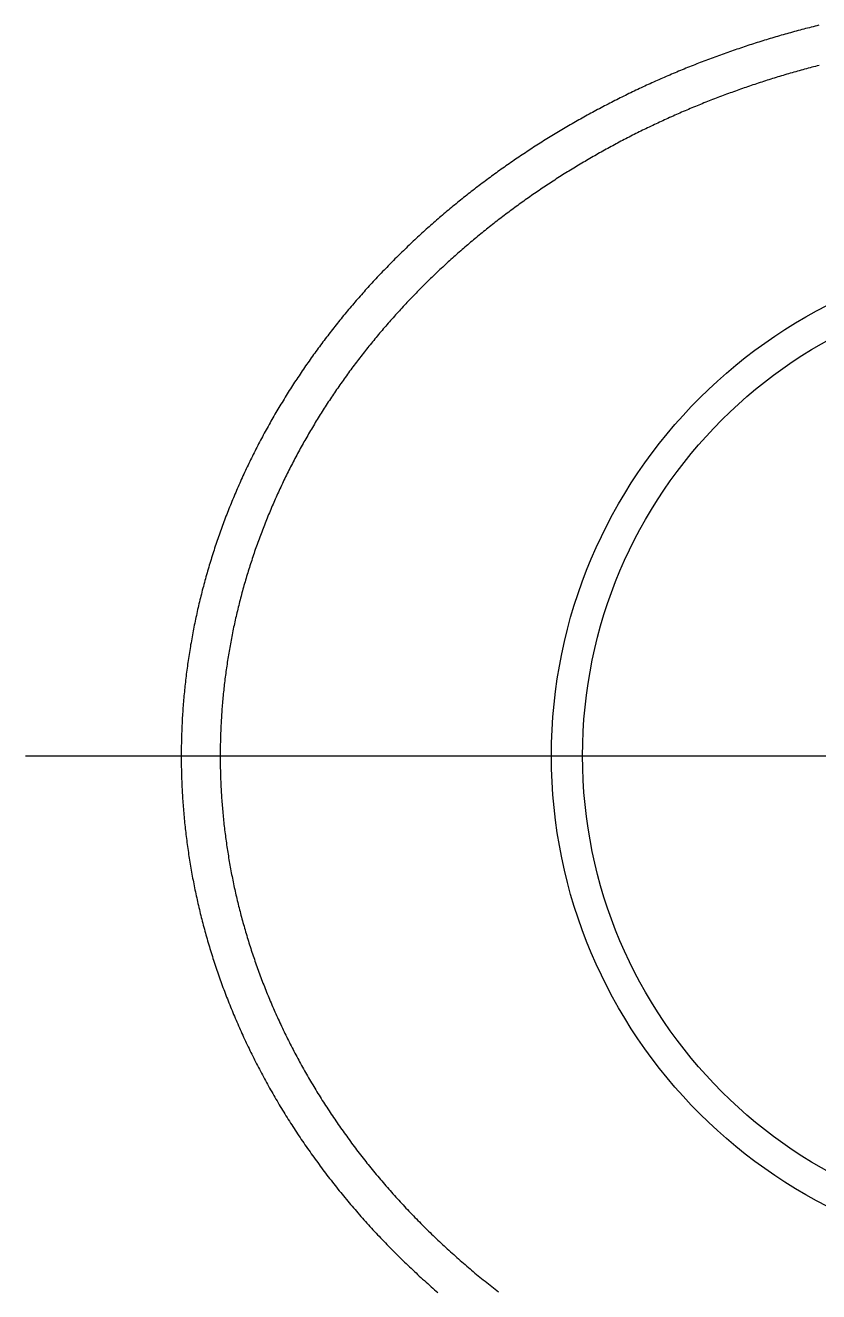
# Model space of a CAD drawing. Extents: x -20 to 90, y -32 to 44.
# Drawn here: x 63.32 to 73.5, y 25.32 to 41.58 of the extents above; entities that cross this region are included whole.
import ezdxf

# ---------------------------------------------------------------- set-up
doc = ezdxf.new("R2010")
doc.units = 0
doc.linetypes.add('CENTER', pattern=[50.8, 31.75, -6.35, 6.35, -6.35])
doc.layers.get('0').update_dxf_attribs({"linetype": 'CONTINUOUS'})
doc.layers.add('CENTER', color=1, linetype='CENTER')

msp = doc.modelspace()

# ---------------------------------------------------------------- linework, layer by layer
at = {"color": 7}
for points in [[(73.5034, 41.5801, 0), (73.4792, 41.5742, 0), (73.455, 41.5682, 0), (73.4309, 41.5621, 0), (73.4067, 41.556, 0), (73.3826, 41.5498, 0), (73.3585, 41.5436, 0), (73.3344, 41.5374, 0), (73.3103, 41.5311, 0), (73.2862, 41.5247, 0), (73.2621, 41.5183, 0), (73.2381, 41.5119, 0), (73.214, 41.5054, 0), (73.19, 41.4989, 0), (73.166, 41.4923, 0), (73.142, 41.4856, 0), (73.118, 41.4789, 0), (73.094, 41.4722, 0), (73.07, 41.4654, 0), (73.0461, 41.4586, 0), (73.0222, 41.4517, 0), (72.9982, 41.4448, 0), (72.9743, 41.4378, 0), (72.9504, 41.4308, 0), (72.9265, 41.4238, 0), (72.9026, 41.4166, 0), (72.8788, 41.4095, 0), (72.8549, 41.4023, 0), (72.8311, 41.395, 0), (72.8073, 41.3877, 0), (72.7835, 41.3803, 0), (72.7597, 41.3729, 0), (72.7359, 41.3655, 0), (72.7121, 41.358, 0), (72.6884, 41.3504, 0), (72.6647, 41.3429, 0), (72.6409, 41.3352, 0), (72.6172, 41.3275, 0), (72.5935, 41.3198, 0), (72.5699, 41.312, 0), (72.5462, 41.3042, 0), (72.5226, 41.2963, 0), (72.4989, 41.2884, 0), (72.4753, 41.2804, 0), (72.4517, 41.2724, 0), (72.4281, 41.2643, 0), (72.4046, 41.2562, 0), (72.381, 41.248, 0), (72.3575, 41.2398, 0), (72.3339, 41.2315, 0), (72.3104, 41.2232, 0), (72.2869, 41.2148, 0), (72.2635, 41.2064, 0), (72.24, 41.198, 0), (72.2166, 41.1895, 0), (72.1931, 41.1809, 0), (72.1697, 41.1723, 0), (72.1463, 41.1637, 0), (72.123, 41.155, 0), (72.0996, 41.1462, 0), (72.0762, 41.1374, 0), (72.0529, 41.1286, 0), (72.0296, 41.1197, 0), (72.0063, 41.1107, 0), (71.983, 41.1018, 0), (71.9598, 41.0927, 0), (71.9365, 41.0836, 0), (71.9133, 41.0745, 0), (71.8901, 41.0653, 0), (71.8669, 41.0561, 0), (71.8437, 41.0468, 0), (71.8206, 41.0375, 0), (71.7974, 41.0281, 0), (71.7743, 41.0187, 0), (71.7512, 41.0092, 0), (71.7281, 40.9997, 0), (71.705, 40.9902, 0), (71.682, 40.9805, 0), (71.659, 40.9709, 0), (71.636, 40.9612, 0), (71.613, 40.9514, 0), (71.59, 40.9416, 0), (71.567, 40.9317, 0), (71.5441, 40.9218, 0), (71.5212, 40.9119, 0), (71.4983, 40.9019, 0), (71.4754, 40.8918, 0), (71.4525, 40.8817, 0), (71.4297, 40.8716, 0), (71.4069, 40.8614, 0), (71.3841, 40.8512, 0), (71.3613, 40.8409, 0), (71.3385, 40.8305, 0), (71.3158, 40.8201, 0), (71.2931, 40.8097, 0), (71.2704, 40.7992, 0), (71.2477, 40.7887, 0), (71.225, 40.7781, 0), (71.2024, 40.7675, 0), (71.1798, 40.7568, 0), (71.1572, 40.7461, 0), (71.1346, 40.7353, 0), (71.112, 40.7245, 0), (71.0895, 40.7136, 0), (71.067, 40.7027, 0), (71.0445, 40.6917, 0), (71.022, 40.6807, 0), (70.9996, 40.6696, 0), (70.9771, 40.6585, 0), (70.9547, 40.6473, 0), (70.9324, 40.6361, 0), (70.91, 40.6249, 0), (70.8876, 40.6136, 0), (70.8653, 40.6022, 0), (70.843, 40.5908, 0), (70.8208, 40.5793, 0), (70.7985, 40.5678, 0), (70.7763, 40.5563, 0), (70.7541, 40.5447, 0), (70.7319, 40.533, 0), (70.7097, 40.5213, 0), (70.6876, 40.5096, 0), (70.6655, 40.4978, 0), (70.6434, 40.4859, 0), (70.6213, 40.474, 0), (70.5992, 40.4621, 0), (70.5772, 40.4501, 0), (70.5552, 40.4381, 0), (70.5332, 40.426, 0), (70.5113, 40.4139, 0), (70.4894, 40.4017, 0), (70.4675, 40.3894, 0), (70.4456, 40.3772, 0), (70.4237, 40.3648, 0), (70.4019, 40.3524, 0), (70.3801, 40.34, 0), (70.3583, 40.3275, 0), (70.3366, 40.315, 0), (70.3149, 40.3024, 0), (70.2932, 40.2898, 0), (70.2715, 40.2772, 0), (70.2498, 40.2644, 0), (70.2282, 40.2517, 0), (70.2066, 40.2389, 0), (70.1851, 40.226, 0), (70.1635, 40.2131, 0), (70.142, 40.2001, 0), (70.1205, 40.1871, 0), (70.0991, 40.1741, 0), (70.0777, 40.161, 0), (70.0563, 40.1478, 0), (70.0349, 40.1346, 0), (70.0135, 40.1214, 0), (69.9922, 40.1081, 0), (69.9709, 40.0948, 0), (69.9497, 40.0814, 0), (69.9284, 40.068, 0), (69.9072, 40.0545, 0), (69.8861, 40.0409, 0), (69.8649, 40.0274, 0), (69.8438, 40.0137, 0), (69.8227, 40.0001, 0), (69.8017, 39.9864, 0), (69.7806, 39.9726, 0), (69.7596, 39.9588, 0), (69.7387, 39.9449, 0), (69.7177, 39.931, 0), (69.6968, 39.9171, 0), (69.676, 39.903, 0), (69.6551, 39.889, 0), (69.6343, 39.8749, 0), (69.6135, 39.8608, 0), (69.5928, 39.8466, 0), (69.5721, 39.8323, 0), (69.5514, 39.818, 0), (69.5307, 39.8037, 0), (69.5101, 39.7893, 0), (69.4895, 39.7749, 0), (69.469, 39.7604, 0), (69.4484, 39.7459, 0), (69.4279, 39.7313, 0), (69.4075, 39.7167, 0), (69.387, 39.7021, 0), (69.3666, 39.6874, 0), (69.3463, 39.6726, 0), (69.326, 39.6578, 0), (69.3057, 39.643, 0), (69.2854, 39.6281, 0), (69.2652, 39.6131, 0), (69.245, 39.5981, 0), (69.2248, 39.5831, 0), (69.2047, 39.568, 0), (69.1846, 39.5529, 0), (69.1645, 39.5377, 0), (69.1445, 39.5225, 0), (69.1245, 39.5072, 0), (69.1046, 39.4919, 0), (69.0847, 39.4766, 0), (69.0648, 39.4612, 0), (69.0449, 39.4457, 0), (69.0251, 39.4302, 0), (69.0053, 39.4147, 0), (68.9856, 39.3991, 0), (68.9659, 39.3835, 0), (68.9462, 39.3678, 0), (68.9266, 39.352, 0), (68.907, 39.3363, 0), (68.8874, 39.3205, 0), (68.8679, 39.3046, 0), (68.8484, 39.2887, 0), (68.829, 39.2727, 0), (68.8096, 39.2567, 0), (68.7902, 39.2407, 0), (68.7709, 39.2246, 0), (68.7516, 39.2084, 0), (68.7323, 39.1923, 0), (68.7131, 39.176, 0), (68.6939, 39.1598, 0), (68.6747, 39.1434, 0), (68.6556, 39.1271, 0), (68.6366, 39.1107, 0), (68.6175, 39.0942, 0), (68.5985, 39.0777, 0), (68.5796, 39.0612, 0), (68.5607, 39.0446, 0), (68.5418, 39.0279, 0), (68.523, 39.0113, 0), (68.5042, 38.9945, 0), (68.4854, 38.9778, 0), (68.4667, 38.9609, 0), (68.448, 38.9441, 0), (68.4294, 38.9272, 0), (68.4108, 38.9102, 0), (68.3922, 38.8932, 0), (68.3737, 38.8762, 0), (68.3552, 38.8591, 0), (68.3368, 38.842, 0), (68.3184, 38.8248, 0), (68.3, 38.8076, 0), (68.2817, 38.7903, 0), (68.2635, 38.773, 0), (68.2452, 38.7557, 0), (68.227, 38.7383, 0), (68.2089, 38.7208, 0), (68.1908, 38.7034, 0), (68.1727, 38.6858, 0), (68.1547, 38.6683, 0), (68.1367, 38.6506, 0), (68.1188, 38.633, 0), (68.1009, 38.6153, 0), (68.0831, 38.5975, 0), (68.0652, 38.5797, 0), (68.0475, 38.5619, 0), (68.0298, 38.544, 0), (68.0121, 38.5261, 0), (67.9945, 38.5081, 0), (67.9769, 38.4901, 0), (67.9593, 38.4721, 0), (67.9418, 38.454, 0), (67.9244, 38.4358, 0), (67.9069, 38.4176, 0), (67.8896, 38.3994, 0), (67.8722, 38.3811, 0), (67.855, 38.3628, 0), (67.8377, 38.3445, 0), (67.8205, 38.3261, 0), (67.8034, 38.3076, 0), (67.7863, 38.2891, 0), (67.7692, 38.2706, 0), (67.7522, 38.252, 0), (67.7352, 38.2334, 0), (67.7183, 38.2147, 0), (67.7015, 38.196, 0), (67.6846, 38.1773, 0), (67.6678, 38.1585, 0), (67.6511, 38.1397, 0), (67.6344, 38.1208, 0), (67.6178, 38.1019, 0), (67.6012, 38.0829, 0), (67.5846, 38.0639, 0), (67.5681, 38.0449, 0), (67.5517, 38.0258, 0), (67.5353, 38.0066, 0), (67.5189, 37.9875, 0), (67.5026, 37.9682, 0), (67.4863, 37.949, 0), (67.4701, 37.9297, 0), (67.4539, 37.9103, 0), (67.4378, 37.8909, 0), (67.4217, 37.8715, 0), (67.4057, 37.852, 0), (67.3897, 37.8325, 0), (67.3738, 37.813, 0), (67.3579, 37.7934, 0), (67.3421, 37.7737, 0), (67.3263, 37.754, 0), (67.3105, 37.7343, 0), (67.2949, 37.7145, 0), (67.2792, 37.6947, 0), (67.2636, 37.6749, 0), (67.2481, 37.655, 0), (67.2326, 37.635, 0), (67.2172, 37.6151, 0), (67.2018, 37.595, 0), (67.1864, 37.575, 0), (67.1712, 37.5549, 0), (67.1559, 37.5347, 0), (67.1407, 37.5145, 0), (67.1256, 37.4943, 0), (67.1105, 37.474, 0), (67.0955, 37.4537, 0), (67.0805, 37.4334, 0), (67.0656, 37.413, 0), (67.0507, 37.3925, 0), (67.0359, 37.372, 0), (67.0211, 37.3515, 0), (67.0064, 37.331, 0), (66.9917, 37.3103, 0), (66.9771, 37.2897, 0), (66.9625, 37.269, 0), (66.948, 37.2483, 0), (66.9335, 37.2275, 0), (66.9191, 37.2067, 0), (66.9048, 37.1859, 0), (66.8904, 37.165, 0), (66.8762, 37.144, 0), (66.862, 37.123, 0), (66.8479, 37.102, 0), (66.8338, 37.081, 0), (66.8197, 37.0599, 0), (66.8057, 37.0387, 0), (66.7918, 37.0176, 0), (66.7779, 36.9963, 0), (66.7641, 36.9751, 0), (66.7503, 36.9538, 0), (66.7366, 36.9324, 0), (66.723, 36.911, 0), (66.7094, 36.8896, 0), (66.6958, 36.8681, 0), (66.6823, 36.8466, 0), (66.6689, 36.8251, 0), (66.6555, 36.8035, 0), (66.6422, 36.7819, 0), (66.6289, 36.7602, 0), (66.6157, 36.7385, 0), (66.6026, 36.7168, 0), (66.5895, 36.695, 0), (66.5764, 36.6731, 0), (66.5634, 36.6513, 0), (66.5505, 36.6294, 0), (66.5377, 36.6074, 0), (66.5248, 36.5855, 0), (66.5121, 36.5635, 0), (66.4994, 36.5414, 0), (66.4868, 36.5193, 0), (66.4742, 36.4972, 0), (66.4617, 36.475, 0), (66.4492, 36.4528, 0), (66.4368, 36.4306, 0), (66.4245, 36.4083, 0), (66.4122, 36.386, 0), (66.4, 36.3636, 0), (66.3878, 36.3413, 0), (66.3758, 36.3188, 0), (66.3637, 36.2964, 0), (66.3517, 36.2739, 0), (66.3398, 36.2513, 0), (66.328, 36.2288, 0), (66.3162, 36.2062, 0), (66.3045, 36.1836, 0), (66.2928, 36.1609, 0), (66.2812, 36.1382, 0), (66.2696, 36.1154, 0), (66.2581, 36.0927, 0), (66.2467, 36.0699, 0), (66.2354, 36.047, 0), (66.2241, 36.0242, 0), (66.2128, 36.0012, 0), (66.2017, 35.9783, 0), (66.1906, 35.9553, 0), (66.1795, 35.9323, 0), (66.1686, 35.9093, 0), (66.1576, 35.8862, 0), (66.1468, 35.8631, 0), (66.136, 35.84, 0), (66.1253, 35.8168, 0), (66.1146, 35.7936, 0), (66.104, 35.7704, 0), (66.0935, 35.7471, 0), (66.083, 35.7238, 0), (66.0727, 35.7005, 0), (66.0623, 35.6771, 0), (66.0521, 35.6537, 0), (66.0419, 35.6303, 0), (66.0317, 35.6069, 0), (66.0217, 35.5834, 0), (66.0117, 35.5599, 0), (66.0017, 35.5363, 0), (65.9919, 35.5128, 0), (65.9821, 35.4892, 0), (65.9723, 35.4655, 0), (65.9627, 35.4419, 0), (65.9531, 35.4182, 0), (65.9435, 35.3945, 0), (65.9341, 35.3708, 0), (65.9247, 35.347, 0), (65.9154, 35.3232, 0), (65.9061, 35.2994, 0), (65.8969, 35.2755, 0), (65.8878, 35.2516, 0), (65.8788, 35.2277, 0), (65.8698, 35.2038, 0), (65.8609, 35.1798, 0), (65.852, 35.1558, 0), (65.8433, 35.1318, 0), (65.8345, 35.1078, 0), (65.8259, 35.0837, 0), (65.8173, 35.0596, 0), (65.8089, 35.0355, 0), (65.8004, 35.0114, 0), (65.7921, 34.9872, 0), (65.7838, 34.963, 0), (65.7756, 34.9388, 0), (65.7674, 34.9146, 0), (65.7594, 34.8903, 0), (65.7514, 34.866, 0), (65.7434, 34.8417, 0), (65.7356, 34.8174, 0), (65.7278, 34.793, 0), (65.7201, 34.7687, 0), (65.7124, 34.7443, 0), (65.7048, 34.7198, 0), (65.6973, 34.6954, 0), (65.6899, 34.6709, 0), (65.6825, 34.6464, 0), (65.6752, 34.6219, 0), (65.668, 34.5974, 0), (65.6609, 34.5729, 0), (65.6538, 34.5483, 0), (65.6468, 34.5237, 0), (65.6399, 34.4991, 0), (65.633, 34.4745, 0), (65.6262, 34.4498, 0), (65.6195, 34.4252, 0), (65.6129, 34.4005, 0), (65.6063, 34.3758, 0), (65.5998, 34.3511, 0), (65.5934, 34.3263, 0), (65.587, 34.3016, 0), (65.5808, 34.2768, 0), (65.5746, 34.252, 0), (65.5684, 34.2272, 0), (65.5624, 34.2023, 0), (65.5564, 34.1775, 0), (65.5505, 34.1526, 0), (65.5447, 34.1278, 0), (65.5389, 34.1029, 0), (65.5332, 34.078, 0), (65.5276, 34.053, 0), (65.5221, 34.0281, 0), (65.5166, 34.0031, 0), (65.5112, 33.9782, 0), (65.5059, 33.9532, 0), (65.5007, 33.9282, 0), (65.4955, 33.9032, 0), (65.4905, 33.8781, 0), (65.4854, 33.8531, 0), (65.4805, 33.828, 0), (65.4757, 33.803, 0), (65.4709, 33.7779, 0), (65.4662, 33.7528, 0), (65.4615, 33.7277, 0), (65.457, 33.7025, 0), (65.4525, 33.6774, 0), (65.4481, 33.6523, 0), (65.4437, 33.6271, 0), (65.4395, 33.6019, 0), (65.4353, 33.5768, 0), (65.4312, 33.5516, 0), (65.4272, 33.5264, 0), (65.4232, 33.5012, 0), (65.4193, 33.4759, 0), (65.4155, 33.4507, 0), (65.4118, 33.4255, 0), (65.4082, 33.4002, 0), (65.4046, 33.375, 0), (65.4011, 33.3497, 0), (65.3977, 33.3244, 0), (65.3943, 33.2991, 0), (65.391, 33.2738, 0), (65.3878, 33.2485, 0), (65.3847, 33.2232, 0), (65.3817, 33.1979, 0), (65.3787, 33.1726, 0), (65.3758, 33.1472, 0), (65.373, 33.1219, 0), (65.3703, 33.0965, 0), (65.3676, 33.0712, 0), (65.365, 33.0458, 0), (65.3625, 33.0204, 0), (65.3601, 32.9951, 0), (65.3577, 32.9697, 0), (65.3554, 32.9443, 0), (65.3532, 32.9189, 0), (65.3511, 32.8935, 0), (65.349, 32.8681, 0), (65.3471, 32.8427, 0), (65.3452, 32.8173, 0), (65.3433, 32.7918, 0), (65.3416, 32.7664, 0), (65.3399, 32.741, 0), (65.3383, 32.7155, 0), (65.3368, 32.6901, 0), (65.3354, 32.6647, 0), (65.334, 32.6392, 0), (65.3327, 32.6138, 0), (65.3315, 32.5883, 0), (65.3304, 32.5629, 0), (65.3293, 32.5374, 0), (65.3283, 32.512, 0), (65.3274, 32.4865, 0), (65.3266, 32.461, 0), (65.3259, 32.4356, 0), (65.3252, 32.4101, 0), (65.3246, 32.3846, 0), (65.3241, 32.3592, 0), (65.3236, 32.3337, 0), (65.3233, 32.3082, 0), (65.323, 32.2828, 0), (65.3228, 32.2573, 0), (65.3226, 32.2318, 0), (65.3226, 32.2064, 0), (65.3226, 32.1809, 0), (65.3227, 32.1554, 0), (65.3229, 32.13, 0), (65.3231, 32.1045, 0), (65.3234, 32.079, 0), (65.3238, 32.0535, 0), (65.3243, 32.0281, 0), (65.3249, 32.0026, 0), (65.3255, 31.9771, 0), (65.3262, 31.9517, 0), (65.327, 31.9262, 0), (65.3279, 31.9007, 0), (65.3288, 31.8753, 0), (65.3298, 31.8498, 0), (65.3309, 31.8244, 0), (65.3321, 31.7989, 0), (65.3333, 31.7734, 0), (65.3347, 31.748, 0), (65.3361, 31.7225, 0), (65.3375, 31.6971, 0), (65.3391, 31.6716, 0), (65.3407, 31.6462, 0), (65.3424, 31.6207, 0), (65.3442, 31.5953, 0), (65.3461, 31.5698, 0), (65.348, 31.5444, 0), (65.35, 31.5189, 0), (65.3521, 31.4935, 0), (65.3543, 31.468, 0), (65.3565, 31.4426, 0), (65.3589, 31.4172, 0), (65.3613, 31.3917, 0), (65.3638, 31.3663, 0), (65.3663, 31.3409, 0), (65.3689, 31.3155, 0), (65.3717, 31.2901, 0), (65.3744, 31.2646, 0), (65.3773, 31.2392, 0), (65.3803, 31.2138, 0), (65.3833, 31.1884, 0), (65.3864, 31.163, 0), (65.3895, 31.1376, 0), (65.3928, 31.1122, 0), (65.3961, 31.0868, 0), (65.3995, 31.0615, 0), (65.403, 31.0361, 0), (65.4066, 31.0107, 0), (65.4102, 30.9853, 0), (65.4139, 30.9599, 0), (65.4177, 30.9346, 0), (65.4216, 30.9092, 0), (65.4255, 30.8839, 0), (65.4296, 30.8585, 0), (65.4337, 30.8332, 0), (65.4378, 30.8078, 0), (65.4421, 30.7825, 0), (65.4464, 30.7572, 0), (65.4508, 30.7318, 0), (65.4553, 30.7065, 0), (65.4599, 30.6812, 0), (65.4645, 30.6559, 0), (65.4693, 30.6306, 0), (65.4741, 30.6053, 0), (65.4789, 30.58, 0), (65.4839, 30.5547, 0), (65.4889, 30.5294, 0), (65.494, 30.5041, 0), (65.4992, 30.4789, 0), (65.5045, 30.4536, 0), (65.5099, 30.4283, 0), (65.5153, 30.4031, 0), (65.5208, 30.3778, 0), (65.5264, 30.3526, 0), (65.532, 30.3274, 0), (65.5377, 30.3022, 0), (65.5436, 30.2769, 0), (65.5495, 30.2517, 0), (65.5554, 30.2265, 0), (65.5615, 30.2013, 0), (65.5676, 30.1762, 0), (65.5738, 30.151, 0), (65.5801, 30.1258, 0), (65.5864, 30.1007, 0), (65.5929, 30.0755, 0), (65.5994, 30.0504, 0), (65.606, 30.0252, 0), (65.6127, 30.0001, 0), (65.6194, 29.975, 0), (65.6263, 29.9499, 0), (65.6332, 29.9248, 0), (65.6401, 29.8997, 0), (65.6472, 29.8746, 0), (65.6544, 29.8495, 0), (65.6616, 29.8245, 0), (65.6689, 29.7994, 0), (65.6763, 29.7744, 0), (65.6837, 29.7493, 0), (65.6913, 29.7243, 0), (65.6989, 29.6993, 0), (65.7066, 29.6743, 0), (65.7144, 29.6493, 0), (65.7222, 29.6243, 0), (65.7301, 29.5994, 0), (65.7382, 29.5744, 0), (65.7462, 29.5495, 0), (65.7544, 29.5245, 0), (65.7627, 29.4996, 0), (65.771, 29.4747, 0), (65.7794, 29.4498, 0), (65.7879, 29.4249, 0), (65.7964, 29.4, 0), (65.8051, 29.3752, 0), (65.8138, 29.3503, 0), (65.8226, 29.3255, 0), (65.8315, 29.3006, 0), (65.8405, 29.2758, 0), (65.8495, 29.251, 0), (65.8586, 29.2262, 0), (65.8678, 29.2014, 0), (65.8771, 29.1767, 0), (65.8865, 29.1519, 0), (65.8959, 29.1272, 0), (65.9054, 29.1024, 0), (65.915, 29.0777, 0), (65.9247, 29.053, 0), (65.9344, 29.0283, 0), (65.9443, 29.0037, 0), (65.9542, 28.979, 0), (65.9642, 28.9544, 0), (65.9743, 28.9297, 0), (65.9844, 28.9051, 0), (65.9946, 28.8805, 0), (66.005, 28.856, 0), (66.0154, 28.8314, 0), (66.0258, 28.8068, 0), (66.0364, 28.7823, 0), (66.047, 28.7578, 0), (66.0577, 28.7333, 0), (66.0685, 28.7088, 0), (66.0794, 28.6843, 0), (66.0903, 28.6599, 0), (66.1014, 28.6354, 0), (66.1125, 28.611, 0), (66.1237, 28.5866, 0), (66.135, 28.5622, 0), (66.1463, 28.5378, 0), (66.1577, 28.5135, 0), (66.1692, 28.4891, 0), (66.1808, 28.4648, 0), (66.1925, 28.4405, 0), (66.2043, 28.4162, 0), (66.2161, 28.392, 0), (66.228, 28.3677, 0), (66.24, 28.3435, 0), (66.2521, 28.3193, 0), (66.2642, 28.2951, 0), (66.2765, 28.2709, 0), (66.2888, 28.2468, 0), (66.3012, 28.2227, 0), (66.3137, 28.1986, 0), (66.3262, 28.1745, 0), (66.3388, 28.1504, 0), (66.3516, 28.1263, 0), (66.3644, 28.1023, 0), (66.3772, 28.0783, 0), (66.3902, 28.0543, 0), (66.4032, 28.0303, 0), (66.4164, 28.0064, 0), (66.4296, 27.9825, 0), (66.4428, 27.9586, 0), (66.4562, 27.9347, 0), (66.4696, 27.9108, 0), (66.4832, 27.887, 0), (66.4968, 27.8632, 0), (66.5104, 27.8394, 0), (66.5242, 27.8156, 0), (66.538, 27.7918, 0), (66.552, 27.7681, 0), (66.566, 27.7444, 0), (66.5801, 27.7207, 0), (66.5942, 27.6971, 0), (66.6085, 27.6734, 0), (66.6228, 27.6498, 0), (66.6372, 27.6262, 0), (66.6517, 27.6026, 0), (66.6663, 27.5791, 0), (66.681, 27.5555, 0), (66.6957, 27.532, 0), (66.7106, 27.5086, 0), (66.7255, 27.4851, 0), (66.7405, 27.4617, 0), (66.7555, 27.4383, 0), (66.7707, 27.4149, 0), (66.7859, 27.3915, 0), (66.8012, 27.3682, 0), (66.8166, 27.3449, 0), (66.8321, 27.3216, 0), (66.8477, 27.2984, 0), (66.8633, 27.2752, 0), (66.879, 27.252, 0), (66.8948, 27.2288, 0), (66.9107, 27.2057, 0), (66.9266, 27.1826, 0), (66.9427, 27.1595, 0), (66.9588, 27.1365, 0), (66.975, 27.1135, 0), (66.9912, 27.0905, 0), (67.0076, 27.0675, 0), (67.024, 27.0446, 0), (67.0405, 27.0217, 0), (67.0571, 26.9988, 0), (67.0737, 26.976, 0), (67.0905, 26.9532, 0), (67.1073, 26.9305, 0), (67.1242, 26.9077, 0), (67.1412, 26.885, 0), (67.1582, 26.8624, 0), (67.1753, 26.8398, 0), (67.1925, 26.8172, 0), (67.2098, 26.7946, 0), (67.2272, 26.7721, 0), (67.2446, 26.7496, 0), (67.2621, 26.7272, 0), (67.2797, 26.7048, 0), (67.2974, 26.6824, 0), (67.3151, 26.6601, 0), (67.3329, 26.6378, 0), (67.3508, 26.6155, 0), (67.3688, 26.5933, 0), (67.3868, 26.5711, 0), (67.4049, 26.5489, 0), (67.4231, 26.5268, 0), (67.4414, 26.5048, 0), (67.4597, 26.4827, 0), (67.4781, 26.4608, 0), (67.4966, 26.4388, 0), (67.5152, 26.4169, 0), (67.5338, 26.395, 0), (67.5525, 26.3732, 0), (67.5713, 26.3515, 0), (67.5902, 26.3297, 0), (67.6091, 26.308, 0), (67.6281, 26.2864, 0), (67.6472, 26.2648, 0), (67.6663, 26.2432, 0), (67.6855, 26.2217, 0), (67.7048, 26.2003, 0), (67.7242, 26.1789, 0), (67.7436, 26.1575, 0), (67.7631, 26.1362, 0), (67.7826, 26.1149, 0), (67.8022, 26.0937, 0), (67.8219, 26.0725, 0), (67.8417, 26.0514, 0), (67.8615, 26.0303, 0), (67.8814, 26.0093, 0), (67.9014, 25.9883, 0), (67.9214, 25.9674, 0), (67.9415, 25.9465, 0), (67.9616, 25.9257, 0), (67.9818, 25.9049, 0), (68.0021, 25.8842, 0), (68.0225, 25.8635, 0), (68.0429, 25.8429, 0), (68.0633, 25.8223, 0), (68.0839, 25.8018, 0), (68.1045, 25.7813, 0), (68.1251, 25.7609, 0), (68.1458, 25.7406, 0), (68.1666, 25.7203, 0), (68.1875, 25.7, 0), (68.2083, 25.6798, 0), (68.2293, 25.6597, 0), (68.2503, 25.6396, 0), (68.2714, 25.6196, 0), (68.2925, 25.5996, 0), (68.3137, 25.5797, 0), (68.335, 25.5598, 0), (68.3563, 25.54, 0), (68.3776, 25.5203, 0), (68.3991, 25.5006, 0), (68.4205, 25.481, 0), (68.4421, 25.4614, 0), (68.4636, 25.4419, 0), (68.4853, 25.4224, 0), (68.507, 25.403, 0), (68.5287, 25.3837, 0), (68.5505, 25.3644, 0), (68.5724, 25.3452, 0), (68.5943, 25.326, 0), (68.6162, 25.3069, 0)], [(73.5067, 41.0655, 0), (73.4836, 41.0595, 0), (73.4604, 41.0535, 0), (73.4373, 41.0475, 0), (73.4142, 41.0414, 0), (73.3911, 41.0352, 0), (73.368, 41.029, 0), (73.3449, 41.0228, 0), (73.3218, 41.0165, 0), (73.2987, 41.0102, 0), (73.2757, 41.0038, 0), (73.2527, 40.9974, 0), (73.2296, 40.991, 0), (73.2066, 40.9844, 0), (73.1836, 40.9779, 0), (73.1606, 40.9713, 0), (73.1377, 40.9646, 0), (73.1147, 40.958, 0), (73.0918, 40.9512, 0), (73.0688, 40.9444, 0), (73.0459, 40.9376, 0), (73.023, 40.9307, 0), (73.0001, 40.9238, 0), (72.9772, 40.9168, 0), (72.9544, 40.9098, 0), (72.9315, 40.9028, 0), (72.9087, 40.8957, 0), (72.8859, 40.8885, 0), (72.8631, 40.8813, 0), (72.8403, 40.8741, 0), (72.8175, 40.8668, 0), (72.7947, 40.8595, 0), (72.772, 40.8521, 0), (72.7493, 40.8446, 0), (72.7265, 40.8372, 0), (72.7038, 40.8297, 0), (72.6811, 40.8221, 0), (72.6585, 40.8145, 0), (72.6358, 40.8068, 0), (72.6132, 40.7991, 0), (72.5905, 40.7914, 0), (72.5679, 40.7836, 0), (72.5453, 40.7758, 0), (72.5227, 40.7679, 0), (72.5002, 40.7599, 0), (72.4776, 40.752, 0), (72.4551, 40.7439, 0), (72.4326, 40.7359, 0), (72.4101, 40.7278, 0), (72.3876, 40.7196, 0), (72.3651, 40.7114, 0), (72.3426, 40.7032, 0), (72.3202, 40.6949, 0), (72.2978, 40.6865, 0), (72.2754, 40.6781, 0), (72.253, 40.6697, 0), (72.2306, 40.6612, 0), (72.2083, 40.6527, 0), (72.1859, 40.6441, 0), (72.1636, 40.6355, 0), (72.1413, 40.6268, 0), (72.119, 40.6181, 0), (72.0967, 40.6094, 0), (72.0745, 40.6006, 0), (72.0522, 40.5917, 0), (72.03, 40.5828, 0), (72.0078, 40.5739, 0), (71.9856, 40.5649, 0), (71.9635, 40.5559, 0), (71.9413, 40.5468, 0), (71.9192, 40.5377, 0), (71.8971, 40.5285, 0), (71.875, 40.5193, 0), (71.8529, 40.51, 0), (71.8308, 40.5007, 0), (71.8088, 40.4913, 0), (71.7868, 40.4819, 0), (71.7648, 40.4725, 0), (71.7428, 40.463, 0), (71.7208, 40.4535, 0), (71.6989, 40.4439, 0), (71.677, 40.4343, 0), (71.655, 40.4246, 0), (71.6332, 40.4149, 0), (71.6113, 40.4051, 0), (71.5894, 40.3953, 0), (71.5676, 40.3854, 0), (71.5458, 40.3755, 0), (71.524, 40.3656, 0), (71.5022, 40.3556, 0), (71.4805, 40.3455, 0), (71.4588, 40.3354, 0), (71.4371, 40.3253, 0), (71.4154, 40.3151, 0), (71.3937, 40.3049, 0), (71.3721, 40.2946, 0), (71.3504, 40.2843, 0), (71.3288, 40.2739, 0), (71.3072, 40.2635, 0), (71.2857, 40.253, 0), (71.2641, 40.2425, 0), (71.2426, 40.232, 0), (71.2211, 40.2214, 0), (71.1996, 40.2107, 0), (71.1782, 40.2, 0), (71.1567, 40.1893, 0), (71.1353, 40.1785, 0), (71.1139, 40.1677, 0), (71.0926, 40.1568, 0), (71.0712, 40.1459, 0), (71.0499, 40.1349, 0), (71.0286, 40.1239, 0), (71.0073, 40.1129, 0), (70.986, 40.1017, 0), (70.9648, 40.0906, 0), (70.9436, 40.0794, 0), (70.9224, 40.0682, 0), (70.9012, 40.0569, 0), (70.8801, 40.0455, 0), (70.859, 40.0341, 0), (70.8379, 40.0227, 0), (70.8168, 40.0112, 0), (70.7957, 39.9997, 0), (70.7747, 39.9881, 0), (70.7537, 39.9765, 0), (70.7327, 39.9649, 0), (70.7117, 39.9532, 0), (70.6908, 39.9414, 0), (70.6699, 39.9296, 0), (70.649, 39.9178, 0), (70.6282, 39.9059, 0), (70.6073, 39.894, 0), (70.5865, 39.882, 0), (70.5657, 39.87, 0), (70.545, 39.8579, 0), (70.5243, 39.8458, 0), (70.5036, 39.8336, 0), (70.4829, 39.8214, 0), (70.4622, 39.8091, 0), (70.4416, 39.7968, 0), (70.421, 39.7845, 0), (70.4004, 39.7721, 0), (70.3799, 39.7597, 0), (70.3594, 39.7472, 0), (70.3389, 39.7347, 0), (70.3184, 39.7221, 0), (70.298, 39.7095, 0), (70.2776, 39.6968, 0), (70.2572, 39.6841, 0), (70.2369, 39.6714, 0), (70.2165, 39.6586, 0), (70.1963, 39.6457, 0), (70.176, 39.6328, 0), (70.1558, 39.6199, 0), (70.1355, 39.6069, 0), (70.1154, 39.5939, 0), (70.0952, 39.5808, 0), (70.0751, 39.5677, 0), (70.055, 39.5546, 0), (70.0349, 39.5414, 0), (70.0149, 39.5281, 0), (69.9949, 39.5149, 0), (69.9749, 39.5015, 0), (69.955, 39.4881, 0), (69.9351, 39.4747, 0), (69.9152, 39.4612, 0), (69.8953, 39.4477, 0), (69.8755, 39.4342, 0), (69.8557, 39.4206, 0), (69.836, 39.4069, 0), (69.8162, 39.3932, 0), (69.7966, 39.3795, 0), (69.7769, 39.3657, 0), (69.7573, 39.3519, 0), (69.7377, 39.3381, 0), (69.7181, 39.3241, 0), (69.6985, 39.3102, 0), (69.679, 39.2962, 0), (69.6596, 39.2822, 0), (69.6401, 39.2681, 0), (69.6207, 39.2539, 0), (69.6013, 39.2398, 0), (69.582, 39.2255, 0), (69.5627, 39.2113, 0), (69.5434, 39.197, 0), (69.5242, 39.1826, 0), (69.505, 39.1682, 0), (69.4858, 39.1538, 0), (69.4666, 39.1393, 0), (69.4475, 39.1248, 0), (69.4285, 39.1102, 0), (69.4094, 39.0956, 0), (69.3904, 39.081, 0), (69.3715, 39.0663, 0), (69.3525, 39.0515, 0), (69.3336, 39.0367, 0), (69.3148, 39.0219, 0), (69.2959, 39.007, 0), (69.2771, 38.9921, 0), (69.2584, 38.9772, 0), (69.2396, 38.9622, 0), (69.221, 38.9471, 0), (69.2023, 38.9321, 0), (69.1837, 38.9169, 0), (69.1651, 38.9018, 0), (69.1466, 38.8865, 0), (69.1281, 38.8713, 0), (69.1096, 38.856, 0), (69.0911, 38.8406, 0), (69.0727, 38.8253, 0), (69.0544, 38.8098, 0), (69.0361, 38.7944, 0), (69.0178, 38.7788, 0), (68.9995, 38.7633, 0), (68.9813, 38.7477, 0), (68.9631, 38.7321, 0), (68.945, 38.7164, 0), (68.9269, 38.7006, 0), (68.9088, 38.6849, 0), (68.8908, 38.6691, 0), (68.8728, 38.6532, 0), (68.8549, 38.6373, 0), (68.837, 38.6214, 0), (68.8191, 38.6054, 0), (68.8013, 38.5894, 0), (68.7835, 38.5733, 0), (68.7657, 38.5572, 0), (68.748, 38.5411, 0), (68.7303, 38.5249, 0), (68.7127, 38.5087, 0), (68.6951, 38.4924, 0), (68.6776, 38.4761, 0), (68.66, 38.4597, 0), (68.6426, 38.4434, 0), (68.6251, 38.4269, 0), (68.6077, 38.4104, 0), (68.5904, 38.3939, 0), (68.5731, 38.3774, 0), (68.5558, 38.3608, 0), (68.5386, 38.3441, 0), (68.5214, 38.3274, 0), (68.5042, 38.3107, 0), (68.4871, 38.2939, 0), (68.47, 38.2771, 0), (68.453, 38.2603, 0), (68.436, 38.2434, 0), (68.4191, 38.2265, 0), (68.4022, 38.2095, 0), (68.3853, 38.1925, 0), (68.3685, 38.1754, 0), (68.3517, 38.1583, 0), (68.335, 38.1412, 0), (68.3183, 38.124, 0), (68.3017, 38.1068, 0), (68.285, 38.0896, 0), (68.2685, 38.0723, 0), (68.252, 38.0549, 0), (68.2355, 38.0376, 0), (68.2191, 38.0201, 0), (68.2027, 38.0027, 0), (68.1863, 37.9852, 0), (68.17, 37.9677, 0), (68.1538, 37.9501, 0), (68.1375, 37.9325, 0), (68.1214, 37.9148, 0), (68.1052, 37.8971, 0), (68.0892, 37.8794, 0), (68.0731, 37.8616, 0), (68.0571, 37.8438, 0), (68.0412, 37.8259, 0), (68.0253, 37.808, 0), (68.0094, 37.7901, 0), (67.9936, 37.7721, 0), (67.9778, 37.7541, 0), (67.9621, 37.736, 0), (67.9464, 37.7179, 0), (67.9308, 37.6998, 0), (67.9152, 37.6816, 0), (67.8997, 37.6634, 0), (67.8842, 37.6451, 0), (67.8687, 37.6269, 0), (67.8533, 37.6085, 0), (67.838, 37.5901, 0), (67.8226, 37.5717, 0), (67.8074, 37.5533, 0), (67.7922, 37.5348, 0), (67.777, 37.5163, 0), (67.7619, 37.4977, 0), (67.7468, 37.4791, 0), (67.7318, 37.4604, 0), (67.7168, 37.4418, 0), (67.7018, 37.423, 0), (67.6869, 37.4043, 0), (67.6721, 37.3855, 0), (67.6573, 37.3666, 0), (67.6426, 37.3477, 0), (67.6279, 37.3288, 0), (67.6132, 37.3099, 0), (67.5986, 37.2909, 0), (67.5841, 37.2718, 0), (67.5696, 37.2528, 0), (67.5551, 37.2336, 0), (67.5407, 37.2145, 0), (67.5263, 37.1953, 0), (67.512, 37.1761, 0), (67.4978, 37.1568, 0), (67.4836, 37.1375, 0), (67.4694, 37.1181, 0), (67.4553, 37.0988, 0), (67.4412, 37.0793, 0), (67.4272, 37.0599, 0), (67.4133, 37.0404, 0), (67.3994, 37.0209, 0), (67.3855, 37.0013, 0), (67.3717, 36.9817, 0), (67.3579, 36.962, 0), (67.3442, 36.9423, 0), (67.3306, 36.9226, 0), (67.3169, 36.9028, 0), (67.3034, 36.883, 0), (67.2899, 36.8632, 0), (67.2764, 36.8433, 0), (67.263, 36.8234, 0), (67.2497, 36.8035, 0), (67.2364, 36.7835, 0), (67.2231, 36.7634, 0), (67.2099, 36.7434, 0), (67.1968, 36.7233, 0), (67.1837, 36.7031, 0), (67.1706, 36.6829, 0), (67.1577, 36.6627, 0), (67.1447, 36.6425, 0), (67.1318, 36.6222, 0), (67.119, 36.6018, 0), (67.1062, 36.5815, 0), (67.0935, 36.5611, 0), (67.0808, 36.5406, 0), (67.0682, 36.5202, 0), (67.0557, 36.4997, 0), (67.0432, 36.4791, 0), (67.0307, 36.4585, 0), (67.0183, 36.4379, 0), (67.006, 36.4172, 0), (66.9937, 36.3965, 0), (66.9815, 36.3758, 0), (66.9693, 36.3551, 0), (66.9572, 36.3343, 0), (66.9451, 36.3134, 0), (66.9331, 36.2926, 0), (66.9211, 36.2717, 0), (66.9092, 36.2507, 0), (66.8974, 36.2298, 0), (66.8856, 36.2087, 0), (66.8739, 36.1877, 0), (66.8622, 36.1666, 0), (66.8506, 36.1455, 0), (66.839, 36.1244, 0), (66.8275, 36.1032, 0), (66.8161, 36.082, 0), (66.8047, 36.0608, 0), (66.7934, 36.0395, 0), (66.7821, 36.0182, 0), (66.7709, 35.9969, 0), (66.7598, 35.9755, 0), (66.7487, 35.9541, 0), (66.7377, 35.9327, 0), (66.7267, 35.9112, 0), (66.7158, 35.8897, 0), (66.7049, 35.8682, 0), (66.6941, 35.8466, 0), (66.6834, 35.825, 0), (66.6727, 35.8034, 0), (66.6621, 35.7818, 0), (66.6515, 35.7601, 0), (66.6411, 35.7384, 0), (66.6306, 35.7167, 0), (66.6202, 35.6949, 0), (66.6099, 35.6731, 0), (66.5997, 35.6513, 0), (66.5895, 35.6294, 0), (66.5794, 35.6075, 0), (66.5693, 35.5856, 0), (66.5593, 35.5636, 0), (66.5494, 35.5417, 0), (66.5395, 35.5197, 0), (66.5297, 35.4976, 0), (66.5199, 35.4756, 0), (66.5102, 35.4535, 0), (66.5006, 35.4314, 0), (66.491, 35.4092, 0), (66.4815, 35.3871, 0), (66.4721, 35.3649, 0), (66.4627, 35.3427, 0), (66.4534, 35.3204, 0), (66.4441, 35.2981, 0), (66.4349, 35.2758, 0), (66.4258, 35.2535, 0), (66.4168, 35.2311, 0), (66.4078, 35.2087, 0), (66.3988, 35.1863, 0), (66.39, 35.1639, 0), (66.3812, 35.1414, 0), (66.3724, 35.119, 0), (66.3638, 35.0964, 0), (66.3552, 35.0739, 0), (66.3466, 35.0514, 0), (66.3381, 35.0288, 0), (66.3297, 35.0062, 0), (66.3214, 34.9835, 0), (66.3131, 34.9609, 0), (66.3049, 34.9382, 0), (66.2968, 34.9155, 0), (66.2887, 34.8928, 0), (66.2807, 34.87, 0), (66.2727, 34.8473, 0), (66.2649, 34.8245, 0), (66.257, 34.8017, 0), (66.2493, 34.7788, 0), (66.2416, 34.756, 0), (66.234, 34.7331, 0), (66.2265, 34.7102, 0), (66.219, 34.6873, 0), (66.2116, 34.6643, 0), (66.2042, 34.6414, 0), (66.1969, 34.6184, 0), (66.1897, 34.5954, 0), (66.1826, 34.5724, 0), (66.1755, 34.5493, 0), (66.1685, 34.5263, 0), (66.1616, 34.5032, 0), (66.1547, 34.4801, 0), (66.1479, 34.457, 0), (66.1412, 34.4338, 0), (66.1345, 34.4107, 0), (66.1279, 34.3875, 0), (66.1214, 34.3643, 0), (66.1149, 34.3411, 0), (66.1085, 34.3179, 0), (66.1022, 34.2946, 0), (66.0959, 34.2714, 0), (66.0897, 34.2481, 0), (66.0836, 34.2248, 0), (66.0776, 34.2015, 0), (66.0716, 34.1782, 0), (66.0657, 34.1548, 0), (66.0598, 34.1315, 0), (66.0541, 34.1081, 0), (66.0484, 34.0847, 0), (66.0427, 34.0613, 0), (66.0372, 34.0379, 0), (66.0317, 34.0144, 0), (66.0262, 33.991, 0), (66.0209, 33.9675, 0), (66.0156, 33.944, 0), (66.0104, 33.9205, 0), (66.0052, 33.897, 0), (66.0002, 33.8735, 0), (65.9952, 33.85, 0), (65.9902, 33.8264, 0), (65.9854, 33.8029, 0), (65.9806, 33.7793, 0), (65.9759, 33.7557, 0), (65.9712, 33.7321, 0), (65.9667, 33.7085, 0), (65.9621, 33.6849, 0), (65.9577, 33.6613, 0), (65.9534, 33.6376, 0), (65.9491, 33.614, 0), (65.9448, 33.5903, 0), (65.9407, 33.5666, 0), (65.9366, 33.543, 0), (65.9326, 33.5193, 0), (65.9287, 33.4956, 0), (65.9248, 33.4719, 0), (65.921, 33.4481, 0), (65.9173, 33.4244, 0), (65.9136, 33.4007, 0), (65.9101, 33.3769, 0), (65.9065, 33.3531, 0), (65.9031, 33.3294, 0), (65.8997, 33.3056, 0), (65.8965, 33.2818, 0), (65.8932, 33.258, 0), (65.8901, 33.2342, 0), (65.887, 33.2104, 0), (65.884, 33.1866, 0), (65.8811, 33.1628, 0), (65.8782, 33.1389, 0), (65.8754, 33.1151, 0), (65.8727, 33.0913, 0), (65.87, 33.0674, 0), (65.8674, 33.0436, 0), (65.8649, 33.0197, 0), (65.8625, 32.9958, 0), (65.8601, 32.9719, 0), (65.8579, 32.9481, 0), (65.8556, 32.9242, 0), (65.8535, 32.9003, 0), (65.8514, 32.8764, 0), (65.8494, 32.8525, 0), (65.8475, 32.8286, 0), (65.8456, 32.8047, 0), (65.8438, 32.7808, 0), (65.8421, 32.7568, 0), (65.8405, 32.7329, 0), (65.8389, 32.709, 0), (65.8374, 32.6851, 0), (65.836, 32.6611, 0), (65.8346, 32.6372, 0), (65.8333, 32.6132, 0), (65.8321, 32.5893, 0), (65.831, 32.5654, 0), (65.8299, 32.5414, 0), (65.8289, 32.5175, 0), (65.828, 32.4935, 0), (65.8271, 32.4696, 0), (65.8264, 32.4456, 0), (65.8257, 32.4216, 0), (65.825, 32.3977, 0), (65.8245, 32.3737, 0), (65.824, 32.3498, 0), (65.8236, 32.3258, 0), (65.8232, 32.3018, 0), (65.823, 32.2779, 0), (65.8228, 32.2539, 0), (65.8226, 32.23, 0), (65.8226, 32.206, 0), (65.8226, 32.182, 0), (65.8227, 32.1581, 0), (65.8228, 32.1341, 0), (65.8231, 32.1101, 0), (65.8234, 32.0862, 0), (65.8238, 32.0622, 0), (65.8242, 32.0383, 0), (65.8247, 32.0143, 0), (65.8253, 31.9903, 0), (65.826, 31.9664, 0), (65.8267, 31.9424, 0), (65.8275, 31.9184, 0), (65.8284, 31.8945, 0), (65.8294, 31.8705, 0), (65.8304, 31.8466, 0), (65.8315, 31.8226, 0), (65.8327, 31.7987, 0), (65.8339, 31.7747, 0), (65.8353, 31.7508, 0), (65.8366, 31.7268, 0), (65.8381, 31.7029, 0), (65.8396, 31.6789, 0), (65.8412, 31.655, 0), (65.8429, 31.631, 0), (65.8447, 31.6071, 0), (65.8465, 31.5831, 0), (65.8484, 31.5592, 0), (65.8504, 31.5353, 0), (65.8524, 31.5113, 0), (65.8545, 31.4874, 0), (65.8567, 31.4634, 0), (65.859, 31.4395, 0), (65.8613, 31.4156, 0), (65.8637, 31.3917, 0), (65.8662, 31.3677, 0), (65.8688, 31.3438, 0), (65.8714, 31.3199, 0), (65.8741, 31.296, 0), (65.8768, 31.2721, 0), (65.8797, 31.2482, 0), (65.8826, 31.2243, 0), (65.8856, 31.2004, 0), (65.8886, 31.1765, 0), (65.8918, 31.1526, 0), (65.895, 31.1287, 0), (65.8983, 31.1048, 0), (65.9016, 31.0809, 0), (65.905, 31.057, 0), (65.9085, 31.0331, 0), (65.9121, 31.0092, 0), (65.9158, 30.9854, 0), (65.9195, 30.9615, 0), (65.9233, 30.9376, 0), (65.9271, 30.9138, 0), (65.9311, 30.8899, 0), (65.9351, 30.8661, 0), (65.9391, 30.8422, 0), (65.9433, 30.8184, 0), (65.9475, 30.7945, 0), (65.9518, 30.7707, 0), (65.9562, 30.7469, 0), (65.9606, 30.723, 0), (65.9652, 30.6992, 0), (65.9698, 30.6754, 0), (65.9744, 30.6516, 0), (65.9792, 30.6278, 0), (65.984, 30.604, 0), (65.9889, 30.5802, 0), (65.9938, 30.5564, 0), (65.9989, 30.5326, 0), (66.004, 30.5088, 0), (66.0091, 30.485, 0), (66.0144, 30.4613, 0), (66.0197, 30.4375, 0), (66.0251, 30.4138, 0), (66.0306, 30.39, 0), (66.0362, 30.3663, 0), (66.0418, 30.3425, 0), (66.0475, 30.3188, 0), (66.0532, 30.2951, 0), (66.0591, 30.2713, 0), (66.065, 30.2476, 0), (66.071, 30.2239, 0), (66.0771, 30.2002, 0), (66.0832, 30.1765, 0), (66.0894, 30.1529, 0), (66.0957, 30.1292, 0), (66.1021, 30.1055, 0), (66.1085, 30.0819, 0), (66.115, 30.0582, 0), (66.1216, 30.0346, 0), (66.1283, 30.0109, 0), (66.135, 29.9873, 0), (66.1418, 29.9637, 0), (66.1487, 29.9401, 0), (66.1557, 29.9165, 0), (66.1627, 29.8929, 0), (66.1698, 29.8693, 0), (66.177, 29.8457, 0), (66.1842, 29.8221, 0), (66.1916, 29.7986, 0), (66.199, 29.775, 0), (66.2064, 29.7515, 0), (66.214, 29.7279, 0), (66.2216, 29.7044, 0), (66.2293, 29.6809, 0), (66.2371, 29.6574, 0), (66.245, 29.6339, 0), (66.2529, 29.6104, 0), (66.2609, 29.5869, 0), (66.269, 29.5635, 0), (66.2771, 29.54, 0), (66.2854, 29.5166, 0), (66.2937, 29.4931, 0), (66.302, 29.4697, 0), (66.3105, 29.4463, 0), (66.319, 29.4229, 0), (66.3276, 29.3995, 0), (66.3363, 29.3761, 0), (66.3451, 29.3528, 0), (66.3539, 29.3294, 0), (66.3628, 29.3061, 0), (66.3718, 29.2827, 0), (66.3808, 29.2594, 0), (66.39, 29.2361, 0), (66.3992, 29.2128, 0), (66.4084, 29.1895, 0), (66.4178, 29.1663, 0), (66.4272, 29.143, 0), (66.4368, 29.1197, 0), (66.4463, 29.0965, 0), (66.456, 29.0733, 0), (66.4657, 29.0501, 0), (66.4755, 29.0269, 0), (66.4854, 29.0037, 0), (66.4954, 28.9805, 0), (66.5054, 28.9574, 0), (66.5156, 28.9342, 0), (66.5258, 28.9111, 0), (66.536, 28.888, 0), (66.5464, 28.8649, 0), (66.5568, 28.8418, 0), (66.5673, 28.8187, 0), (66.5779, 28.7957, 0), (66.5885, 28.7727, 0), (66.5992, 28.7496, 0), (66.61, 28.7266, 0), (66.6209, 28.7036, 0), (66.6319, 28.6807, 0), (66.6429, 28.6577, 0), (66.654, 28.6347, 0), (66.6652, 28.6118, 0), (66.6764, 28.5889, 0), (66.6878, 28.566, 0), (66.6992, 28.5431, 0), (66.7107, 28.5203, 0), (66.7222, 28.4974, 0), (66.7339, 28.4746, 0), (66.7456, 28.4518, 0), (66.7574, 28.429, 0), (66.7693, 28.4062, 0), (66.7812, 28.3834, 0), (66.7932, 28.3607, 0), (66.8053, 28.338, 0), (66.8175, 28.3153, 0), (66.8298, 28.2926, 0), (66.8421, 28.2699, 0), (66.8545, 28.2473, 0), (66.867, 28.2246, 0), (66.8796, 28.202, 0), (66.8922, 28.1794, 0), (66.9049, 28.1568, 0), (66.9177, 28.1343, 0), (66.9306, 28.1118, 0), (66.9435, 28.0892, 0), (66.9565, 28.0667, 0), (66.9696, 28.0443, 0), (66.9828, 28.0218, 0), (66.9961, 27.9994, 0), (67.0094, 27.977, 0), (67.0228, 27.9546, 0), (67.0363, 27.9322, 0), (67.0499, 27.9098, 0), (67.0635, 27.8875, 0), (67.0773, 27.8652, 0), (67.0911, 27.8429, 0), (67.105, 27.8206, 0), (67.1189, 27.7983, 0), (67.133, 27.7761, 0), (67.1471, 27.7539, 0), (67.1613, 27.7317, 0), (67.1756, 27.7095, 0), (67.1899, 27.6874, 0), (67.2043, 27.6652, 0), (67.2189, 27.6431, 0), (67.2334, 27.6211, 0), (67.2481, 27.599, 0), (67.2628, 27.577, 0), (67.2777, 27.555, 0), (67.2925, 27.533, 0), (67.3075, 27.5111, 0), (67.3226, 27.4891, 0), (67.3377, 27.4672, 0), (67.3529, 27.4454, 0), (67.3681, 27.4235, 0), (67.3835, 27.4017, 0), (67.3989, 27.3799, 0), (67.4144, 27.3582, 0), (67.43, 27.3364, 0), (67.4456, 27.3147, 0), (67.4614, 27.293, 0), (67.4772, 27.2714, 0), (67.493, 27.2498, 0), (67.509, 27.2282, 0), (67.525, 27.2066, 0), (67.5411, 27.1851, 0), (67.5573, 27.1636, 0), (67.5735, 27.1422, 0), (67.5898, 27.1207, 0), (67.6062, 27.0993, 0), (67.6227, 27.078, 0), (67.6392, 27.0566, 0), (67.6559, 27.0353, 0), (67.6726, 27.0141, 0), (67.6893, 26.9928, 0), (67.7062, 26.9716, 0), (67.7231, 26.9505, 0), (67.74, 26.9293, 0), (67.7571, 26.9082, 0), (67.7742, 26.8872, 0), (67.7914, 26.8661, 0), (67.8087, 26.8451, 0), (67.826, 26.8242, 0), (67.8435, 26.8033, 0), (67.8609, 26.7824, 0), (67.8785, 26.7616, 0), (67.8961, 26.7407, 0), (67.9138, 26.72, 0), (67.9316, 26.6993, 0), (67.9495, 26.6786, 0), (67.9674, 26.6579, 0), (67.9854, 26.6373, 0), (68.0034, 26.6168, 0), (68.0215, 26.5962, 0), (68.0397, 26.5758, 0), (68.058, 26.5553, 0), (68.0763, 26.5349, 0), (68.0947, 26.5146, 0), (68.1132, 26.4943, 0), (68.1317, 26.474, 0), (68.1503, 26.4538, 0), (68.1689, 26.4336, 0), (68.1877, 26.4135, 0), (68.2064, 26.3934, 0), (68.2253, 26.3733, 0), (68.2442, 26.3533, 0), (68.2632, 26.3334, 0), (68.2822, 26.3135, 0), (68.3013, 26.2936, 0), (68.3205, 26.2738, 0), (68.3397, 26.2541, 0), (68.359, 26.2344, 0), (68.3784, 26.2147, 0), (68.3978, 26.1951, 0), (68.4173, 26.1755, 0), (68.4368, 26.156, 0), (68.4564, 26.1365, 0), (68.4761, 26.1171, 0), (68.4958, 26.0977, 0), (68.5156, 26.0784, 0), (68.5354, 26.0591, 0), (68.5553, 26.0399, 0), (68.5752, 26.0207, 0), (68.5952, 26.0016, 0), (68.6153, 25.9825, 0), (68.6354, 25.9635, 0), (68.6556, 25.9445, 0), (68.6758, 25.9256, 0), (68.6961, 25.9068, 0), (68.7165, 25.888, 0), (68.7369, 25.8692, 0), (68.7573, 25.8505, 0), (68.7778, 25.8319, 0), (68.7984, 25.8133, 0), (68.819, 25.7947, 0), (68.8397, 25.7763, 0), (68.8604, 25.7578, 0), (68.8812, 25.7395, 0), (68.902, 25.7212, 0), (68.9228, 25.7029, 0), (68.9438, 25.6847, 0), (68.9648, 25.6666, 0), (68.9858, 25.6485, 0), (69.0069, 25.6305, 0), (69.028, 25.6125, 0), (69.0492, 25.5946, 0), (69.0704, 25.5767, 0), (69.0917, 25.5589, 0), (69.113, 25.5412, 0), (69.1344, 25.5235, 0), (69.1558, 25.5059, 0), (69.1772, 25.4883, 0), (69.1987, 25.4709, 0), (69.2203, 25.4534, 0), (69.2419, 25.436, 0), (69.2635, 25.4187, 0), (69.2852, 25.4015, 0), (69.307, 25.3843, 0), (69.3287, 25.3671, 0), (69.3505, 25.3501, 0), (69.3724, 25.3331, 0), (69.3943, 25.3161, 0)]]:
    msp.add_polyline3d(points, dxfattribs=at)
at = {"color": 7, "linetype": 'CONTINUOUS'}
for radius in [6.5, 6.1]:
    msp.add_circle((76.5726, 32.2), radius, dxfattribs=at)
at = {"layer": 'CENTER', "color": 1, "linetype": 'CENTER'}
msp.add_line((63.3226, 32.2), (89.8226, 32.2), dxfattribs=at)

doc.saveas('drawing.dxf')
